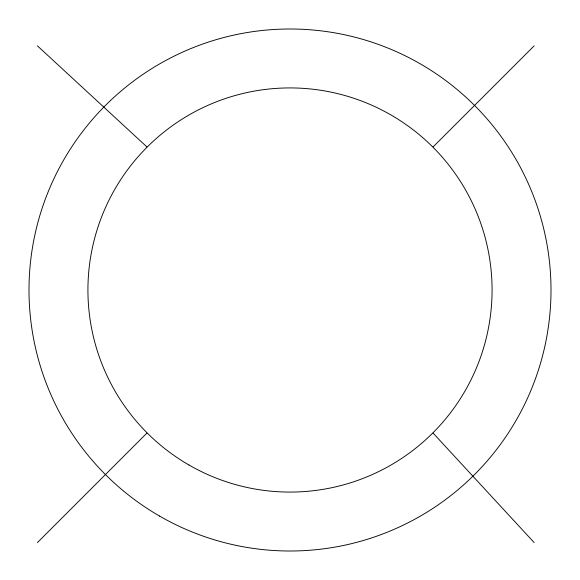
<?xml version="1.0" encoding="UTF-8"?>
<svg xmlns="http://www.w3.org/2000/svg" width="580" height="580" viewBox="0 0 580 580"><rect width="100%" height="100%" fill="white"/><g stroke="black" fill="none" stroke-linecap="round" stroke-linejoin="round"><path stroke-width="0.87" d="M37.41 542.59L146.863 433.129M433.129 146.863L534.165 45.834M37.41 45.834L146.863 146.863M433.129 433.129L534.165 542.59M159.5 516.033A261 261 0 0 0 551 290A261 261 0 0 0 159.5 63.967A261 261 0 0 0 159.5 516.033M188.964 465A202.072 202.072 0 0 0 492.072 290A202.072 202.072 0 0 0 188.964 114.999A202.072 202.072 0 0 0 188.964 465"/></g></svg>
